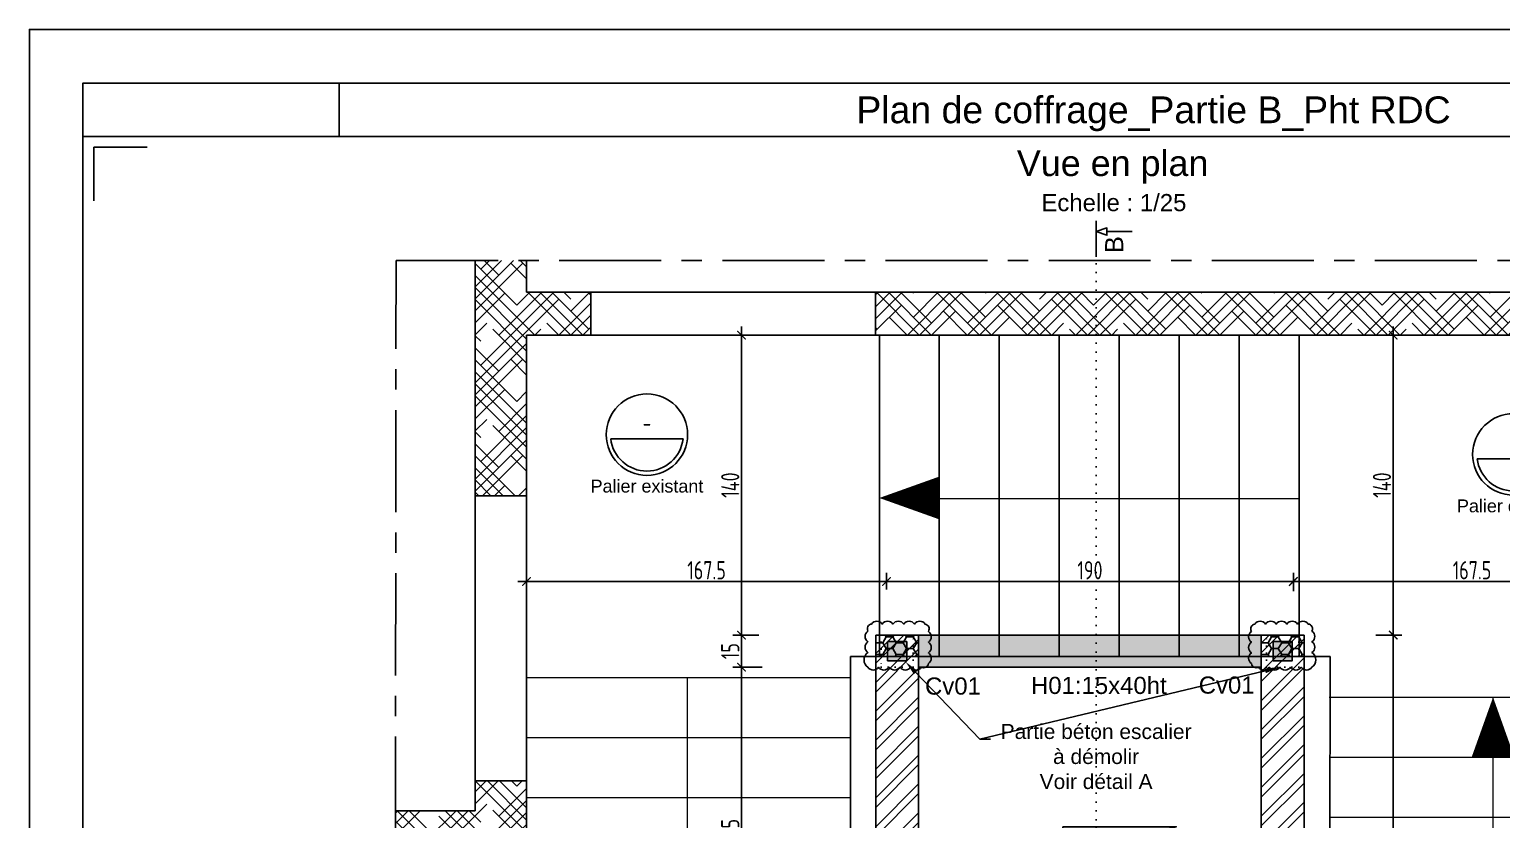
# Model space of a CAD drawing. Header units: millimetres. Extents: x -14819 to 43195, y -10328 to 20814.
# Drawn here: x 19386 to 20073, y 869 to 1237 of the extents above; entities that cross this region are included whole.
import ezdxf
from ezdxf import colors
from ezdxf.entities.mleader import LeaderData, LeaderLine
from ezdxf.enums import TextEntityAlignment as Align
from ezdxf.math import Vec2, Vec3

# ---------------------------------------------------------------- set-up
doc = ezdxf.new("R2010")
doc.units = ezdxf.units.MM
doc.header["$PDMODE"] = 3
doc.linetypes.add('AXES', pattern=[50.8, 31.75, -6.35, 6.35, -6.35])
doc.linetypes.add('POINTILLE', pattern=[6.35, 0, -6.35])
for name, color, linetype in [('-SOCNA- 0', 255, 'Continuous'), ('-SOCNA- Divers', 7, 'Continuous'), ('-SOCNA- Text', 255, 'Continuous'), ('-SOCNA- Textes', 7, 'Continuous')]:
    doc.layers.add(name, color=color, linetype=linetype)
for name, color, linetype, lineweight in [('-SOCNA- Fer- Coffrage', 173, 'Continuous', 25), ('Escalier', 8, 'Continuous', 18), ('Hachures', 8, 'Continuous', 9), ('Mur_coupe', 7, 'Continuous', 25)]:
    doc.layers.add(name, color=color, linetype=linetype, lineweight=lineweight)
doc.layers.add('-SOCNA- Visible', color=66, linetype='Continuous', plot=False)
doc.styles.add('-ST-Arial', font='arial.ttf')
doc.styles.add('-ST-Isocp', font='isocp.shx', dxfattribs={"width": 0.8})
doc.styles.add('SOCNA- Arial', font='arial.ttf')
doc.dimstyles.new('Copie de -ST-25s', dxfattribs={"dimtxt": 8.5, "dimasz": 4, "dimexe": 4, "dimexo": 5, "dimgap": 1, "dimtad": 1, "dimdec": 1, "dimrnd": 0.5, "dimdsep": 46, "dimtxsty": '-ST-Isocp', "dimblk": 'ARCHTICK', "dimcen": 1.5, "dimdle": 4, "dimclrd": 30, "dimclre": 30, "dimclrt": 6, "dimadec": 1, "dimazin": 0, "dimtfac": 1, "dimtdec": 1, "dimtofl": 0, "dimtmove": 0, "dimatfit": 3, "dimfxl": 15, "dimfxlon": 1, "dimtolj": 1, "dimtzin": 0, "dimlwd": -1, "dimlwe": -1, "dimarcsym": 0})
pattern_1 = [(45, (-17565.069, 3263.8497), (8.4189901, 14.0316502), [63.5, -31.75]), (135, (-17565.069, 3263.8497), (8.4189901, -14.0316502), [63.5, -31.75])]

# ---------------------------------------------------------------- blocks, each defined once
blk = doc.blocks.new('A$C079E5DD5')
at = {"layer": 'Escalier', "color": 9}
for p, q in [((-1011.77, -1009.19, -195), (-861.51, -1009.15, -195)), ((-935.23, -1177.17, -195), (-935.27, -1009.17, -195)), ((-1011.76, -1037.19, -195), (-861.51, -1037.15, -195)), ((-1011.76, -1065.19, -195), (-861.51, -1065.15, -195)), ((-1011.75, -1093.19, -195), (-861.51, -1093.15, -195)), ((-1011.74, -1121.19, -195), (-861.51, -1121.15, -195)), ((-1011.74, -1149.19, -195), (-861.51, -1149.15, -195)), ((-1011.73, -1177.19, -195), (-861.51, -1177.15, -195))]:
    blk.add_line(p, q, dxfattribs=at)
at = {"layer": 'Escalier', "color": 9, "flags": 128}
blk.add_lwpolyline([(-1193.89, -916.17, 20, 0, 0), (-1221.89, -916.17, 0, 0, 0)], format="xyseb", dxfattribs=at)
blk.add_lwpolyline([(-1025.89, -916.52), (-1207.39, -916.5)], dxfattribs=at)
at = {"layer": 'Escalier', "color": 9, "elevation": -195, "flags": 128}
for points in [[(-1235.38, -1000.16), (-1386.66, -1000.16)], [(-1311.66, -1000.16), (-1311.63, -1140.16)], [(-1235.38, -1028.16), (-1386.66, -1028.16)], [(-1235.38, -1056.16), (-1386.66, -1056.16)], [(-1235.38, -1084.16), (-1386.66, -1084.16)], [(-1235.38, -1112.16), (-1386.66, -1112.16)], [(-1235.38, -1140.16), (-1386.66, -1140.16)]]:
    blk.add_lwpolyline(points, dxfattribs=at)
for points in [[(-935.27, -1037.17, 20, 0, 0), (-935.26, -1009.17, 0, 0, 0)], [(-1311.63, -1140.16, 20, 0, 0), (-1311.63, -1168.16, 0, 0, 0)]]:
    blk.add_lwpolyline(points, format="xyseb", dxfattribs=at)
at = {"layer": 'Mur_coupe', "color": 9}
for p, q in [((-1221.89, -990.2), (-1221.89, -840.18)), ((-1193.89, -990.2), (-1193.89, -840.18)), ((-1165.89, -990.2), (-1165.89, -840.18)), ((-1137.89, -990.2), (-1137.89, -840.18)), ((-1109.89, -990.2), (-1109.89, -840.18)), ((-1081.89, -990.2), (-1081.89, -840.18)), ((-1053.89, -990.2), (-1053.89, -840.18)), ((-1025.89, -990.2), (-1025.89, -840.18)), ((-1011.38, -990.17), (-1235.38, -990.17, -195)), ((-1011.38, -990.17, -195), (-1011.73, -1177.19, -195)), ((-1011.73, -1177.19), (-1011.38, -990.17))]:
    blk.add_line(p, q, dxfattribs=at)
at = {"layer": 'Mur_coupe', "color": 9, "elevation": -195, "flags": 128}
blk.add_lwpolyline([(-1235.38, -990.17), (-1235.38, -1168.16), (-1386.66, -1168.16)], dxfattribs=at)
blk = doc.blocks.new('_Oblique')
at = {"color": 0, "linetype": 'ByBlock', "lineweight": -2}
blk.add_line((-0.5, -0.5), (0.5, 0.5), dxfattribs=at)
blk = doc.blocks.new('_ArchTick')
at = {"color": 0, "linetype": 'ByBlock', "const_width": 0.15}
blk.add_lwpolyline([(-0.5, -0.5), (0.5, 0.5)], dxfattribs=at)
blk = doc.blocks.new('*D461')
at = {"layer": '-SOCNA- Fer- Coffrage', "color": 30, "ltscale": 1.5, "transparency": 16777216}
for p, q in [((19733.15, 1094.62), (19714.15, 1094.62)), ((19718.15, 1098.62), (19718.15, 950.61)), ((19726.18, 954.61), (19714.15, 954.61))]:
    blk.add_line(p, q, dxfattribs=at)
at = {"layer": 'Defpoints', "color": 0, "ltscale": 1.5, "transparency": 16777216}
for p in [(19793.99, 1094.62), (19718.15, 954.61), (19793.99, 954.61, -97.5)]:
    blk.add_point(p, dxfattribs=at)
at = {"layer": '-SOCNA- Fer- Coffrage', "color": 30, "ltscale": 1.5, "transparency": 16777216, "xscale": 4, "yscale": 4, "zscale": 4}
for p, rotation in [((19718.15, 1094.62), 90), ((19718.15, 954.61), 270)]:
    blk.add_blockref('_ArchTick', p, dxfattribs=dict(at, rotation=rotation))
at = {"layer": '-SOCNA- Fer- Coffrage', "color": 6, "ltscale": 1.5, "transparency": 16777216, "insert": (19712.9, 1024.61), "char_height": 8.5, "attachment_point": 5, "rotation": 90, "style": '-ST-Isocp'}
blk.add_mtext('\\A1;140', dxfattribs=at)
blk = doc.blocks.new('*D463')
at = {"layer": '-SOCNA- Fer- Coffrage', "color": 30, "ltscale": 1.5, "transparency": 16777216}
for p, q in [((19718.15, 935.61), (19718.15, 958.61)), ((19726.18, 954.61), (19714.15, 954.61)), ((19727.84, 939.61), (19714.15, 939.61))]:
    blk.add_line(p, q, dxfattribs=at)
at = {"layer": 'Defpoints', "color": 0, "ltscale": 1.5, "transparency": 16777216}
for p in [(19718.15, 954.61), (19793.99, 954.61, -97.5), (19815.43, 939.61, -97.5)]:
    blk.add_point(p, dxfattribs=at)
at = {"layer": '-SOCNA- Fer- Coffrage', "color": 30, "ltscale": 1.5, "transparency": 16777216, "xscale": 4, "yscale": 4, "zscale": 4}
for p, rotation in [((19718.15, 954.61), 90), ((19718.15, 939.61), 270)]:
    blk.add_blockref('_ArchTick', p, dxfattribs=dict(at, rotation=rotation))
at = {"layer": '-SOCNA- Fer- Coffrage', "color": 6, "ltscale": 1.5, "transparency": 16777216, "insert": (19712.9, 947.11), "char_height": 8.5, "attachment_point": 5, "rotation": 90, "style": '-ST-Isocp'}
blk.add_mtext('\\A1;15', dxfattribs=at)
blk = doc.blocks.new('*D464')
at = {"layer": '-SOCNA- Fer- Coffrage', "color": 30, "ltscale": 1.5, "transparency": 16777216}
for p, q in [((19617.77, 964.63), (19617.77, 983.63)), ((19785.89, 975.91), (19785.89, 983.63)), ((19613.77, 979.63), (19789.89, 979.63))]:
    blk.add_line(p, q, dxfattribs=at)
at = {"layer": 'Defpoints', "color": 0, "ltscale": 1.5, "transparency": 16777216}
for p in [(19785.89, 979.63), (19617.77, 935.75), (19785.89, 940.26, -97.5)]:
    blk.add_point(p, dxfattribs=at)
at = {"layer": '-SOCNA- Fer- Coffrage', "color": 30, "ltscale": 1.5, "transparency": 16777216, "xscale": 4, "yscale": 4, "zscale": 4, "rotation": 180}
blk.add_blockref('_ArchTick', (19617.77, 979.63), dxfattribs=at)
at = {"layer": '-SOCNA- Fer- Coffrage', "color": 30, "ltscale": 1.5, "transparency": 16777216, "xscale": 4, "yscale": 4, "zscale": 4}
blk.add_blockref('_ArchTick', (19785.89, 979.63), dxfattribs=at)
at = {"layer": '-SOCNA- Fer- Coffrage', "color": 6, "ltscale": 1.5, "transparency": 16777216, "insert": (19701.83, 984.88), "char_height": 8.5, "attachment_point": 5, "style": '-ST-Isocp'}
blk.add_mtext('\\A1;167.5', dxfattribs=at)
blk = doc.blocks.new('*D465')
at = {"layer": '-SOCNA- Fer- Coffrage', "color": 30, "ltscale": 1.5, "transparency": 16777216}
for p, q in [((19785.89, 975.91), (19785.89, 983.63)), ((19975.89, 976.57), (19975.89, 983.63)), ((19781.89, 979.63), (19979.89, 979.63))]:
    blk.add_line(p, q, dxfattribs=at)
at = {"layer": 'Defpoints', "color": 0, "ltscale": 1.5, "transparency": 16777216}
for p in [(19975.89, 979.63), (19975.89, 944.61, -97.5), (19785.89, 940.26, -97.5)]:
    blk.add_point(p, dxfattribs=at)
at = {"layer": '-SOCNA- Fer- Coffrage', "color": 30, "ltscale": 1.5, "transparency": 16777216, "xscale": 4, "yscale": 4, "zscale": 4, "rotation": 180}
blk.add_blockref('_ArchTick', (19785.89, 979.63), dxfattribs=at)
at = {"layer": '-SOCNA- Fer- Coffrage', "color": 30, "ltscale": 1.5, "transparency": 16777216, "xscale": 4, "yscale": 4, "zscale": 4}
blk.add_blockref('_ArchTick', (19975.89, 979.63), dxfattribs=at)
at = {"layer": '-SOCNA- Fer- Coffrage', "color": 6, "ltscale": 1.5, "transparency": 16777216, "insert": (19880.89, 984.88), "char_height": 8.5, "attachment_point": 5, "style": '-ST-Isocp'}
blk.add_mtext('\\A1;190', dxfattribs=at)
blk = doc.blocks.new('*D466')
at = {"layer": '-SOCNA- Fer- Coffrage', "color": 30, "ltscale": 1.5, "transparency": 16777216}
for p, q in [((20007.53, 1094.62), (20026.53, 1094.62)), ((20022.53, 1098.62), (20022.53, 950.61)), ((20014.41, 954.61), (20026.53, 954.61))]:
    blk.add_line(p, q, dxfattribs=at)
at = {"layer": 'Defpoints', "color": 0, "ltscale": 1.5, "transparency": 16777216}
for p in [(19982.33, 1094.62), (19945.8, 954.61, -97.5), (20022.53, 954.61)]:
    blk.add_point(p, dxfattribs=at)
at = {"layer": '-SOCNA- Fer- Coffrage', "color": 30, "ltscale": 1.5, "transparency": 16777216, "xscale": 4, "yscale": 4, "zscale": 4}
for p, rotation in [((20022.53, 1094.62), 90), ((20022.53, 954.61), 270)]:
    blk.add_blockref('_ArchTick', p, dxfattribs=dict(at, rotation=rotation))
at = {"layer": '-SOCNA- Fer- Coffrage', "color": 6, "ltscale": 1.5, "transparency": 16777216, "insert": (20017.28, 1024.61), "char_height": 8.5, "attachment_point": 5, "rotation": 90, "style": '-ST-Isocp'}
blk.add_mtext('\\A1;140', dxfattribs=at)
blk = doc.blocks.new('*D467')
at = {"layer": '-SOCNA- Fer- Coffrage', "color": 30, "ltscale": 1.5, "transparency": 16777216}
for p, q in [((20022.53, 958.61), (20022.53, 750.61)), ((20014.41, 954.61), (20026.53, 954.61)), ((20018.48, 754.61), (20026.53, 754.61))]:
    blk.add_line(p, q, dxfattribs=at)
at = {"layer": 'Defpoints', "color": 0, "ltscale": 1.5, "transparency": 16777216}
for p in [(19945.8, 954.61, -97.5), (19980.89, 754.61, -97.5), (20022.53, 754.61)]:
    blk.add_point(p, dxfattribs=at)
at = {"layer": '-SOCNA- Fer- Coffrage', "color": 30, "ltscale": 1.5, "transparency": 16777216, "xscale": 4, "yscale": 4, "zscale": 4}
for p, rotation in [((20022.53, 954.61), 90), ((20022.53, 754.61), 270)]:
    blk.add_blockref('_ArchTick', p, dxfattribs=dict(at, rotation=rotation))
at = {"layer": '-SOCNA- Fer- Coffrage', "color": 6, "ltscale": 1.5, "transparency": 16777216, "insert": (20017.28, 854.61), "char_height": 8.5, "attachment_point": 5, "rotation": 90, "style": '-ST-Isocp'}
blk.add_mtext('\\A1;200', dxfattribs=at)
blk = doc.blocks.new('*U451')
at = {"layer": '-SOCNA- 0', "color": 7}
for p, q in [((289.2, 1385), (289.2, 1435)), ((50, 1385), (2050, 1385))]:
    blk.add_line(p, q, dxfattribs=at)
blk.add_lwpolyline([(50, 50), (2050, 50), (2050, 1435), (50, 1435)], close=True, dxfattribs=at)
at = {"layer": '-SOCNA- Visible', "color": 7}
for q in [(110, 1375), (60, 1325)]:
    blk.add_line((60, 1375), q, dxfattribs=at)
at = {"layer": '-SOCNA- Visible'}
blk.add_lwpolyline([(0, 0), (2100, 0), (2100, 1485), (0, 1485)], close=True, dxfattribs=at)
at = {"layer": '-SOCNA- Text', "color": 7, "style": 'SOCNA- Arial'}
for tag, p in [('TITRE', (1050, 1410)), ('INDICE', (2024.9, 1410))]:
    blk.add_attdef(tag, text='', height=25, dxfattribs=at).set_placement(p, align=Align.MIDDLE_CENTER)
for tag, p in [("NOM_D'AFFAIRE", (160, 70)), ('PLAN', (1824.8, 70))]:
    blk.add_attdef(tag, text='', height=15, dxfattribs=at).set_placement(p, align=Align.MIDDLE_LEFT)
blk = doc.blocks.new('*U332')
at = {"layer": '-SOCNA- Divers', "color": 221, "linetype": 'POINTILLE', "ltscale": 1.5}
blk.add_line((0, 0), (-1119.2, 0), dxfattribs=at)
at = {"layer": '-SOCNA- Divers', "color": 8}
for p, q in [((12, 0), (-28, 0)), ((-1131.2, 0), (-1091.2, 0))]:
    blk.add_line(p, q, dxfattribs=at)
at = {"layer": '-SOCNA- Divers'}
for points in [[(-1119.2, 12), (-1119.2, 40)], [(0, 12), (0, 40)]]:
    blk.add_lwpolyline(points, dxfattribs=at)
for points in [[(-1119.2, 0), (-1123.2, 12), (-1115.2, 12)], [(0, 0), (4, 12), (-4, 12)]]:
    blk.add_lwpolyline(points, close=True, dxfattribs=at)
at = {"layer": '-SOCNA- Divers', "style": '-ST-Arial'}
blk.add_attdef('REP2', text='', height=20, rotation=180, dxfattribs=at).set_placement((-1114.2, 19.7), align=Align.MIDDLE_RIGHT)
blk.add_attdef('REP1', text='', height=20, rotation=180, dxfattribs=at).set_placement((-5, 19.7), align=Align.MIDDLE_LEFT)
blk = doc.blocks.new('*U333')
at = {"layer": '-SOCNA- Textes', "color": 1}
for p, q in [((-77, 6.3), (-77, 6.3)), ((-11.8, -19), (-79.3, -19)), ((-12, -32.8), (-12, -32.8))]:
    blk.add_line(p, q, dxfattribs=at)
blk.add_circle((-45.6, -15), 38, dxfattribs=at)
blk.add_arc((-45.6, -15), 34, 186.7563, 353.2437, dxfattribs=at)
at = {"layer": '-SOCNA- Textes', "color": 6, "style": '-ST-Isocp', "width": 0.75}
blk.add_attdef('NIVEAU_FINI', text='', height=14, dxfattribs=at).set_placement((-45.6, 32.7), align=Align.MIDDLE_CENTER)
at = {"layer": '-SOCNA- Textes', "style": '-ST-Isocp', "width": 0.75}
for tag, p in [('NIVEAU_BRUT', (-45.6, -4)), ('EPAISSEUR_DE_LA_DALLE', (-45.6, -34))]:
    blk.add_attdef(tag, text='', height=17, dxfattribs=at).set_placement(p, align=Align.MIDDLE_CENTER)
at = {"layer": '-SOCNA- Textes', "color": 6, "style": '-ST-Arial'}
blk.add_attdef('INFO', text='', height=12, dxfattribs=at).set_placement((-45.6, -63), align=Align.MIDDLE_CENTER)
blk = doc.blocks.new('*D457')
at = {"layer": '-SOCNA- Fer- Coffrage', "color": 30, "ltscale": 1.5, "transparency": 16777216}
for p, q in [((19975.89, 975.09), (19975.89, 983.63)), ((20142.77, 964.63), (20142.77, 983.63)), ((19971.89, 979.63), (20146.77, 979.63))]:
    blk.add_line(p, q, dxfattribs=at)
at = {"layer": 'Defpoints', "color": 0, "ltscale": 1.5, "transparency": 16777216}
for p in [(20142.77, 979.63), (19975.89, 934.61, 97.5), (20142.77, 934.61)]:
    blk.add_point(p, dxfattribs=at)
at = {"layer": '-SOCNA- Fer- Coffrage', "color": 30, "ltscale": 1.5, "transparency": 16777216, "xscale": 4, "yscale": 4, "zscale": 4, "rotation": 180}
blk.add_blockref('_ArchTick', (19975.89, 979.63), dxfattribs=at)
at = {"layer": '-SOCNA- Fer- Coffrage', "color": 30, "ltscale": 1.5, "transparency": 16777216, "xscale": 4, "yscale": 4, "zscale": 4}
blk.add_blockref('_ArchTick', (20142.77, 979.63), dxfattribs=at)
at = {"layer": '-SOCNA- Fer- Coffrage', "color": 6, "ltscale": 1.5, "transparency": 16777216, "insert": (20059.33, 984.88), "char_height": 8.5, "attachment_point": 5, "style": '-ST-Isocp'}
blk.add_mtext('\\A1;167.5', dxfattribs=at)
blk = doc.blocks.new('A$C5A907F53')
at = {"layer": '-SOCNA- Fer- Coffrage', "ltscale": 1.5}
h = blk.add_hatch(color=244, dxfattribs=at)
h.dxf.hatch_style = 1
h.paths.add_polyline_path([(-3, 3), (-3, 12), (-12, 12), (-12, 3)])
at = {"layer": '-SOCNA- Fer- Coffrage', "color": 173, "ltscale": 1.5}
blk.add_lwpolyline([(-12, 12), (-3, 12), (-3, 3), (-12, 3)], close=True, dxfattribs=at)
at = {"layer": '-SOCNA- Visible', "color": 173, "linetype": 'POINTILLE', "ltscale": 0.5}
blk.add_lwpolyline([(-15, 15), (0, 15), (0, 0), (-15, 0)], close=True, dxfattribs=at)
blk = doc.blocks.new('A$C18E16860')
at = {"layer": '-SOCNA- Fer- Coffrage', "ltscale": 1.5}
h = blk.add_hatch(dxfattribs=at)
h.set_pattern_fill('ANSI32', color=8)
h.set_pattern_definition([(45, (-35558.8295, -8405.841), (-6.735192, 6.735192), []), (45, (-35554.339, -8405.841), (-6.735192, 6.735192), [])])
h.paths.add_polyline_path([(202.87, 0), (202.87, -200), (222.87, -200), (222.87, 0)])
h.paths.add_polyline_path([(42.87, -200), (42.87, 0), (22.87, 0), (22.87, -200)])
h = blk.add_hatch(color=54, dxfattribs=at)
h.dxf.hatch_style = 1
h.paths.add_polyline_path([(202.87, 0), (42.87, 0), (42.87, -15), (202.87, -15)])
h = blk.add_hatch(color=54, dxfattribs=at)
h.dxf.hatch_style = 1
h.paths.add_polyline_path([(122.67, -100.38), (163.18, -89.49), (110.22, -89.49), (110.22, -147.21)])
h = blk.add_hatch(color=54, dxfattribs=at)
h.dxf.hatch_style = 1
h.paths.add_polyline_path([(202.87, -180), (42.87, -180), (42.87, -200), (202.87, -200)])
at = {"layer": '-SOCNA- Fer- Coffrage', "color": 4, "ltscale": 1.5}
for p, q in [((22.87, -200), (22.87, 0)), ((42.87, 0), (22.87, 0)), ((42.87, -200), (42.87, 0)), ((202.87, 0), (202.87, -200)), ((202.87, 0), (222.87, 0)), ((222.87, 0), (222.87, -200)), ((22.87, -200), (42.87, -200)), ((222.87, -200), (202.87, -200))]:
    blk.add_line(p, q, dxfattribs=at)
at = {"layer": '-SOCNA- Fer- Coffrage', "color": 2, "ltscale": 1.5}
for p, q in [((42.87, 0), (202.87, 0)), ((42.87, -15), (202.87, -15)), ((42.87, -180), (202.87, -180)), ((42.87, -200), (202.87, -200))]:
    blk.add_line(p, q, dxfattribs=at)
at = {"layer": '-SOCNA- Fer- Coffrage', "color": 8, "ltscale": 1.5}
blk.add_lwpolyline([(110.22, -89.49), (163.18, -89.49), (122.67, -100.38), (110.22, -147.21)], close=True, dxfattribs=at)
at = {"layer": '-SOCNA- Fer- Coffrage', "color": 173, "ltscale": 1.5, "xscale": -1}
blk.add_blockref('A$C5A907F53', (25.37, -15), dxfattribs=at)
at = {"layer": '-SOCNA- Fer- Coffrage', "color": 173, "ltscale": 1.5}
blk.add_blockref('A$C5A907F53', (220.37, -15), dxfattribs=at)
at = {"layer": '-SOCNA- Fer- Coffrage', "color": 173, "ltscale": 1.5, "rotation": 180}
blk.add_blockref('A$C5A907F53', (25.37, -182.5), dxfattribs=at)
at = {"layer": '-SOCNA- Fer- Coffrage', "color": 173, "ltscale": 1.5, "xscale": -1, "rotation": 180}
blk.add_blockref('A$C5A907F53', (220.37, -182.5), dxfattribs=at)
blk = doc.blocks.new('*D460')
at = {"layer": '-SOCNA- Fer- Coffrage', "color": 30, "ltscale": 1.5, "transparency": 16777216}
for p, q in [((19718.15, 770.61), (19718.15, 943.61)), ((19727.84, 939.61), (19714.15, 939.61)), ((19728.14, 774.61), (19714.15, 774.61))]:
    blk.add_line(p, q, dxfattribs=at)
at = {"layer": 'Defpoints', "color": 0, "ltscale": 1.5, "transparency": 16777216}
for p in [(19718.15, 939.61), (19815.57, 939.61, 97.5), (19820.34, 774.61, 97.5)]:
    blk.add_point(p, dxfattribs=at)
at = {"layer": '-SOCNA- Fer- Coffrage', "color": 30, "ltscale": 1.5, "transparency": 16777216, "xscale": 4, "yscale": 4, "zscale": 4}
for p, rotation in [((19718.15, 939.61), 90), ((19718.15, 774.61), 270)]:
    blk.add_blockref('_ArchTick', p, dxfattribs=dict(at, rotation=rotation))
at = {"layer": '-SOCNA- Fer- Coffrage', "color": 6, "ltscale": 1.5, "transparency": 16777216, "insert": (19712.9, 862.85), "char_height": 8.5, "attachment_point": 5, "rotation": 90, "style": '-ST-Isocp'}
blk.add_mtext('\\A1;165', dxfattribs=at)

msp = doc.modelspace()

# ---------------------------------------------------------------- hatches: boundary and pattern name
at = {"layer": '-SOCNA- Fer- Coffrage', "ltscale": 1.5}
h = msp.add_hatch(dxfattribs=at)
h.set_pattern_fill('HOUND', color=8, scale=2.5, angle=45)
h.set_pattern_definition(pattern_1)
h.paths.add_polyline_path([(19617.77, 1094.62), (19647.79, 1094.62), (19647.79, 1114.62), (19617.77, 1114.62), (19617.77, 1129.51), (19593.77, 1129.51), (19593.77, 1019.62), (19617.77, 1019.62)])
h = msp.add_hatch(dxfattribs=at)
h.set_pattern_fill('HOUND', color=8, scale=2.5, angle=45)
h.set_pattern_definition(pattern_1)
h.paths.add_polyline_path([(20162.77, 621.68), (20213.11, 621.68), (20213.13, 641.68), (20162.77, 641.68), (20162.77, 1129.51), (20142.77, 1129.51), (20142.77, 1114.62), (19780.79, 1114.62), (19780.79, 1094.62), (20142.77, 1094.62), (20142.77, 554.82), (20162.77, 554.82)])
h = msp.add_hatch(dxfattribs=at)
h.set_pattern_fill('HONEY', color=8)
h.set_pattern_definition([(0, (-15723.513, -2461.2347), (4.7625, 2.74963064), [3.175, -6.35]), (120, (-15723.513, -2461.2347), (-4.7625, 2.74963066), [3.175, -6.35]), (60, (-15723.513, -2461.2347), (1e-08, 5.4992613), [-6.35, 3.175])])
h.paths.add_polyline_path([(19780.89, 954.61), (19800.89, 954.61), (19800.89, 944.61), (19780.89, 944.61)])
h = msp.add_hatch(dxfattribs=at)
h.set_pattern_fill('HONEY', color=8)
h.set_pattern_definition([(0, (-15543.513, -2461.2347), (4.7625, 2.74963064), [3.175, -6.35]), (120, (-15543.513, -2461.2347), (-4.7625, 2.74963066), [3.175, -6.35]), (60, (-15543.513, -2461.2347), (1e-08, 5.4992613), [-6.35, 3.175])])
h.paths.add_polyline_path([(19960.89, 954.61), (19980.89, 954.61), (19980.89, 944.61), (19960.89, 944.61)])
h = msp.add_hatch(dxfattribs=at)
h.set_pattern_fill('HOUND', color=8, scale=2.5, angle=45)
h.set_pattern_definition(pattern_1)
h.paths.add_polyline_path([(19617.77, 886.62), (19593.77, 886.62), (19593.77, 872.62), (19557.67, 872.62), (19556.51, 871.45), (19556.48, 851.62), (19590.77, 851.62), (19590.77, 745.73), (19617.77, 745.73)])

# ---------------------------------------------------------------- linework, layer by layer
at = {"layer": '-SOCNA- Fer- Coffrage', "color": 8, "ltscale": 1.5}
for p, q in [((19647.79, 1114.62), (19780.79, 1114.62)), ((19780.79, 1094.62), (19647.79, 1094.62)), ((19593.77, 886.62), (19593.77, 1019.62)), ((19617.77, 1019.62), (19617.77, 886.62))]:
    msp.add_line(p, q, dxfattribs=at)
at = {"layer": '-SOCNA- Fer- Coffrage', "color": 2, "linetype": 'AXES', "ltscale": 1.5, "elevation": 2233.52}
msp.add_lwpolyline([(19556.82, 1129.51), (20213.72, 1129.51), (20213.02, 554.82), (19556.12, 554.82)], close=True, dxfattribs=at)
at = {"layer": '-SOCNA- Fer- Coffrage', "color": 84}
for points in [[(19777.18, 939.61, 0.520567), (19782.18, 939.61, 0.520567), (19787.18, 939.61, 0.520567), (19792.18, 939.61, 0.520567), (19797.18, 939.61, 0.520567), (19802.18, 939.61, 0.520567), (19805.46, 941.33, 0.520567), (19805.46, 946.33, 0.520567), (19805.46, 951.33, 0.520567), (19805.46, 956.33, 0.520567), (19803.9, 959.77, 0.520567), (19798.9, 959.77, 0.520567), (19793.9, 959.77, 0.520567), (19788.9, 959.77, 0.520567), (19783.9, 959.77, 0.520567), (19778.9, 959.77, 0.520567), (19777.18, 956.49, 0.520567), (19777.18, 951.49, 0.520567), (19777.18, 946.49, 0.520567)], [(19984.6, 939.61, -0.520567), (19979.6, 939.61, -0.520567), (19974.6, 939.61, -0.520567), (19969.6, 939.61, -0.520567), (19964.6, 939.61, -0.520567), (19959.6, 939.61, -0.520567), (19956.32, 941.33, -0.520567), (19956.32, 946.33, -0.520567), (19956.32, 951.33, -0.520567), (19956.32, 956.33, -0.520567), (19957.88, 959.77, -0.520567), (19962.88, 959.77, -0.520567), (19967.88, 959.77, -0.520567), (19972.88, 959.77, -0.520567), (19977.88, 959.77, -0.520567), (19982.88, 959.77, -0.520567), (19984.6, 956.49, -0.520567), (19984.6, 951.49, -0.520567), (19984.6, 946.49, -0.520567)]]:
    msp.add_lwpolyline(points, format="xyb", close=True, dxfattribs=at)
at = {"layer": 'Hachures', "color": 4, "linetype": 'Continuous'}
msp.add_line((19556.51, 871.45), (19557.67, 872.62), dxfattribs=at)
at = {"layer": 'Mur_coupe', "color": 4}
for p, q in [((19593.77, 1019.62), (19593.77, 1129.51)), ((19593.77, 1019.62), (19593.77, 1129.51)), ((19617.77, 1114.62), (19617.77, 1129.51)), ((19617.77, 1129.51), (19617.77, 1114.62)), ((19647.79, 1114.62), (19617.77, 1114.62)), ((19617.77, 1114.62), (19647.79, 1114.62)), ((19647.79, 1094.62), (19647.79, 1114.62)), ((20142.77, 1114.62), (19780.79, 1114.62)), ((19780.79, 1094.62), (19780.79, 1114.62)), ((19647.79, 1094.62), (19617.77, 1094.62)), ((19617.77, 1019.62), (19617.77, 1094.62)), ((19617.77, 1094.62), (19617.77, 1019.62)), ((20142.77, 1094.62), (19780.79, 1094.62)), ((19593.77, 1019.62), (19617.77, 1019.62)), ((19593.77, 886.62), (19617.77, 886.62)), ((19593.77, 872.62), (19593.77, 886.62)), ((19617.77, 745.73), (19617.77, 886.62)), ((19593.77, 872.62), (19556.51, 872.62))]:
    msp.add_line(p, q, dxfattribs=at)

# ---------------------------------------------------------------- block references
at = {"layer": '-SOCNA- 0'}
ref = msp.add_blockref('*U451', (19385.59, 494.78), dxfattribs=dict(at, xscale=0.5, yscale=0.5, zscale=0.5))
ref.add_attrib('TITRE', 'Plan de coffrage_Partie B_Pht RDC', dxfattribs={"layer": '-SOCNA- Text', "color": 7, "height": 12.5, "style": 'SOCNA- Arial'}).set_placement((19910.59, 1199.78), align=Align.MIDDLE_CENTER)
at = {"layer": '-SOCNA- Divers', "ltscale": 1.5}
ref = msp.add_blockref('*U332', (19883.77, 670.78), dxfattribs=dict(at, xscale=0.421875, yscale=0.421875, zscale=0.421875, rotation=270))
ref.add_attrib('REP2', 'B', dxfattribs={"height": 8.44, "rotation": 90, "style": '-ST-Arial'}).set_placement((19892.21, 1140.83), align=Align.MIDDLE_RIGHT)
ref.add_attrib('REP1', 'B', dxfattribs={"height": 8.44, "rotation": 90, "style": '-ST-Arial'}).set_placement((19892.21, 672.89), align=Align.MIDDLE_LEFT)
at = {"layer": '-SOCNA- Fer- Coffrage', "color": 173, "ltscale": 1.5}
for name, p in [('A$C079E5DD5', (21004.43, 1934.78, 390)), ('A$C18E16860', (19758.02, 954.61, 97.5))]:
    msp.add_blockref(name, p, dxfattribs=at)
at = {"layer": '-SOCNA- Textes', "ltscale": 1.5}
ref = msp.add_blockref('*U333', (19696.78, 1055.66), dxfattribs=dict(at, xscale=0.5, yscale=0.5, zscale=0.5))
ref.add_attrib('NIVEAU_BRUT', '-', dxfattribs={"height": 8.5, "style": '-ST-Isocp', "width": 0.75}).set_placement((19674, 1053.65), align=Align.MIDDLE_CENTER)
ref.add_attrib('INFO', 'Palier existant', dxfattribs={"color": 6, "height": 6, "style": '-ST-Arial'}).set_placement((19674, 1024.15), align=Align.MIDDLE_CENTER)
ref = msp.add_blockref('*U333', (20101.42, 1046.43), dxfattribs=dict(at, xscale=0.5, yscale=0.5, zscale=0.5))
ref.add_attrib('NIVEAU_BRUT', '-', dxfattribs={"height": 8.5, "style": '-ST-Isocp', "width": 0.75}).set_placement((20078.63, 1044.42), align=Align.MIDDLE_CENTER)
ref.add_attrib('INFO', 'Palier existant', dxfattribs={"color": 6, "height": 6, "style": '-ST-Arial'}).set_placement((20078.63, 1014.92), align=Align.MIDDLE_CENTER)
at = {"layer": 'Mur_coupe', "color": 4, "xscale": 0.1, "yscale": 0.1, "zscale": 0.1}
msp.add_blockref('_Oblique', (19593.77, 1110.9, 195), dxfattribs=at)

# ---------------------------------------------------------------- texts
at = {"layer": '-SOCNA- Fer- Coffrage', "color": 7, "ltscale": 1.5, "attachment_point": 1, "style": '-ST-Arial'}
for s, width, insert, char_height in [('Vue en plan', 438.3148, (19846.77, 1180.87, 195), 12), ('Echelle : 1/25', 302.2425, (19858.23, 1160.47, 195), 8)]:
    msp.add_mtext_dynamic_manual_height_columns(s, width=width, gutter_width=153.03, heights=[0], dxfattribs=dict(at, insert=insert, char_height=char_height))
at = {"layer": '-SOCNA- Fer- Coffrage', "color": 2, "ltscale": 1.5, "char_height": 8, "attachment_point": 1, "style": '-ST-Arial'}
for s, insert in [('H01:15x40ht', (19853.37, 935.13)), ('Cv01', (19931.71, 935.29)), ('Cv01', (19803.88, 934.83))]:
    msp.add_mtext_dynamic_manual_height_columns(s, width=302.2425, gutter_width=153.03, heights=[0], dxfattribs=dict(at, insert=insert))

# ---------------------------------------------------------------- dimensions: what is measured, and where the dimension line sits
at = {"layer": '-SOCNA- Fer- Coffrage', "color": 173, "ltscale": 1.5}
for base, p1, p2, picture, middle in [((19718.15, 954.61, 195), (19793.99, 1094.62, 195), (19793.99, 954.61, 97.5), '*D461', (19712.9, 1024.61, 195)), ((20022.53, 954.61, 195), (19982.33, 1094.62, 195), (19945.8, 954.61, 97.5), '*D466', (20017.28, 1024.61, 195)), ((19718.15, 954.61, 195), (19815.43, 939.61, 97.5), (19793.99, 954.61, 97.5), '*D463', (19712.9, 947.11, 195)), ((20022.53, 754.61, 195), (19945.8, 954.61, 97.5), (19980.89, 754.61, 97.5), '*D467', (20017.28, 854.61, 195))]:
    dim = msp.add_linear_dim(base=base, p1=p1, p2=p2, angle=90, dimstyle='Copie de -ST-25s', dxfattribs=at)
    dim.commit()
    dim.dimension.update_dxf_attribs({"geometry": picture, "text_midpoint": middle})
for base, p1, p2, text, picture, middle in [((19785.89, 979.63, 195), (19617.77, 935.75, 195), (19785.89, 940.26, 97.5), '167.5', '*D464', (19701.83, 984.88, 195)), ((20142.77, 979.63), (19975.89, 934.61, 97.5), (20142.77, 934.61), '<>.5', '*D457', (20059.33, 984.88))]:
    dim = msp.add_linear_dim(base=base, p1=p1, p2=p2, text=text, dimstyle='Copie de -ST-25s', dxfattribs=at)
    dim.commit()
    dim.dimension.update_dxf_attribs({"geometry": picture, "text_midpoint": middle})
dim = msp.add_linear_dim(base=(19975.89, 979.63, 195), p1=(19785.89, 940.26, 97.5), p2=(19975.89, 944.61, 97.5), dimstyle='Copie de -ST-25s', dxfattribs=at)
dim.commit()
dim.dimension.update_dxf_attribs({"geometry": '*D465', "text_midpoint": (19880.89, 979.63, 195), "dimtype": 160})
dim = msp.add_linear_dim(base=(19718.15, 939.61), p1=(19820.34, 774.61, 97.5), p2=(19815.57, 939.61, 97.5), angle=90, dimstyle='Copie de -ST-25s', override={"dimtmove": 1}, dxfattribs=at)
dim.commit()
dim.dimension.update_dxf_attribs({"geometry": '*D460', "text_midpoint": (19718.15, 862.85), "dimtype": 160})

# ---------------------------------------------------------------- leaders
at = {"layer": '-SOCNA- Fer- Coffrage', "color": 1, "ltscale": 1.5}
ml = msp.add_multileader_mtext('Standard', dxfattribs=at)
ml.set_content('Partie béton escalier  \\Pà démolir\\PVoir détail A', color=1, style='-ST-Arial')
ml.set_leader_properties(color=1, linetype='ByLayer', lineweight=-1)
ml.build(insert=Vec2(0, 0))
ml.multileader.update_dxf_attribs({"text_left_attachment_type": 7, "text_right_attachment_type": 7, "dogleg_length": 5, "arrow_head_size": 7})
ctx = ml.context
ctx.base_point, ctx.char_height, ctx.arrow_head_size, ctx.landing_gap_size, ctx.plane_origin = Vec3(19834.51, 905.99), 7, 7, 5, Vec3(19931.35, 889.61)
ctx.left_attachment, ctx.right_attachment, ctx.text_align_type = 7, 7, 1
notes = []
notes.append((ctx, [(1, (1, 1, 0), (19829.51, 905.99), (1, 0), 5, [(0, [(19969.6, 939.61)], 0, []), (1, [(19794.68, 942.21)], 0, [])])]))
ctx.mtext.insert, ctx.mtext.defined_height, ctx.mtext.alignment, ctx.mtext.flow_direction = Vec3(19883.77, 913.11), 1130.37, 2, 5
for ctx, leaders in notes:
    for number, flags, end, landing, length, lines in leaders:
        leader = LeaderData()
        leader.index, (leader.has_last_leader_line, leader.has_dogleg_vector, leader.attachment_direction) = number, flags
        leader.last_leader_point, leader.dogleg_vector, leader.dogleg_length = Vec3(end), Vec3(landing), length
        for number, points, colour, breaks in lines:
            line = LeaderLine()
            line.index, line.vertices, line.color, line.breaks = number, Vec3.list(points), colors.encode_raw_color(colour), breaks
            leader.lines.append(line)
        ctx.leaders.append(leader)

doc.saveas('drawing.dxf')
